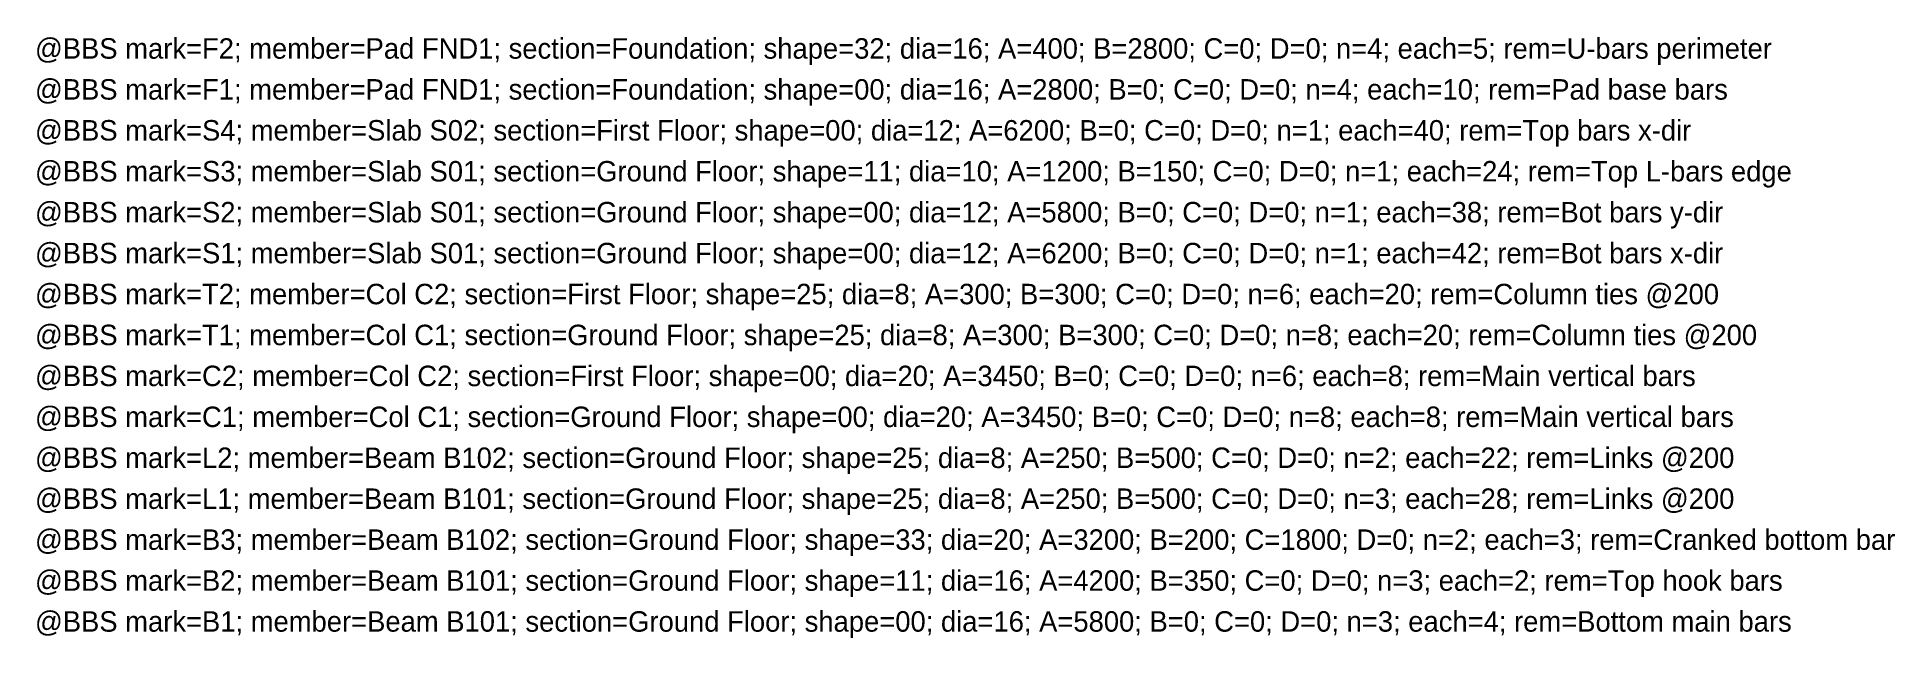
# Model space of a CAD drawing. Extents: x 0 to 227, y -1 to 73.
import ezdxf

# ---------------------------------------------------------------- set-up
doc = ezdxf.new("R2010")
doc.units = 0
for name, color, linetype in [('BEAMS-LINKS', 3, 'CONTINUOUS'), ('BEAMS-MAIN-BARS', 1, 'CONTINUOUS'), ('COLUMNS-MAIN-BARS', 2, 'CONTINUOUS'), ('COLUMNS-TIES', 5, 'CONTINUOUS'), ('FOUNDATIONS', 7, 'CONTINUOUS'), ('SLAB-BOT-BARS', 4, 'CONTINUOUS'), ('SLAB-TOP-BARS', 6, 'CONTINUOUS')]:
    doc.layers.add(name, color=color, linetype=linetype)

msp = doc.modelspace()

# ---------------------------------------------------------------- texts
at = {"layer": 'BEAMS-LINKS'}
for s, p in [('@BBS mark=L2; member=Beam B102; section=Ground Floor; shape=25; dia=8; A=250; B=500; C=0; D=0; n=2; each=22; rem=Links @200', (0, 20)), ('@BBS mark=L1; member=Beam B101; section=Ground Floor; shape=25; dia=8; A=250; B=500; C=0; D=0; n=3; each=28; rem=Links @200', (0, 15))]:
    msp.add_text(s, height=2.5, dxfattribs=at).set_placement(p)
at = {"layer": 'BEAMS-MAIN-BARS'}
for s, p in [('@BBS mark=B3; member=Beam B102; section=Ground Floor; shape=33; dia=20; A=3200; B=200; C=1800; D=0; n=2; each=3; rem=Cranked bottom bar', (0, 10)), ('@BBS mark=B2; member=Beam B101; section=Ground Floor; shape=11; dia=16; A=4200; B=350; C=0; D=0; n=3; each=2; rem=Top hook bars', (0, 5)), ('@BBS mark=B1; member=Beam B101; section=Ground Floor; shape=00; dia=16; A=5800; B=0; C=0; D=0; n=3; each=4; rem=Bottom main bars', (0, 0))]:
    msp.add_text(s, height=2.5, dxfattribs=at).set_placement(p)
at = {"layer": 'COLUMNS-MAIN-BARS'}
for s, p in [('@BBS mark=C2; member=Col C2; section=First Floor; shape=00; dia=20; A=3450; B=0; C=0; D=0; n=6; each=8; rem=Main vertical bars', (0, 30)), ('@BBS mark=C1; member=Col C1; section=Ground Floor; shape=00; dia=20; A=3450; B=0; C=0; D=0; n=8; each=8; rem=Main vertical bars', (0, 25))]:
    msp.add_text(s, height=2.5, dxfattribs=at).set_placement(p)
at = {"layer": 'COLUMNS-TIES'}
for s, p in [('@BBS mark=T2; member=Col C2; section=First Floor; shape=25; dia=8; A=300; B=300; C=0; D=0; n=6; each=20; rem=Column ties @200', (0, 40)), ('@BBS mark=T1; member=Col C1; section=Ground Floor; shape=25; dia=8; A=300; B=300; C=0; D=0; n=8; each=20; rem=Column ties @200', (0, 35))]:
    msp.add_text(s, height=2.5, dxfattribs=at).set_placement(p)
at = {"layer": 'FOUNDATIONS'}
for s, p in [('@BBS mark=F2; member=Pad FND1; section=Foundation; shape=32; dia=16; A=400; B=2800; C=0; D=0; n=4; each=5; rem=U-bars perimeter', (0, 70)), ('@BBS mark=F1; member=Pad FND1; section=Foundation; shape=00; dia=16; A=2800; B=0; C=0; D=0; n=4; each=10; rem=Pad base bars', (0, 65))]:
    msp.add_text(s, height=2.5, dxfattribs=at).set_placement(p)
at = {"layer": 'SLAB-BOT-BARS'}
for s, p in [('@BBS mark=S2; member=Slab S01; section=Ground Floor; shape=00; dia=12; A=5800; B=0; C=0; D=0; n=1; each=38; rem=Bot bars y-dir', (0, 50)), ('@BBS mark=S1; member=Slab S01; section=Ground Floor; shape=00; dia=12; A=6200; B=0; C=0; D=0; n=1; each=42; rem=Bot bars x-dir', (0, 45))]:
    msp.add_text(s, height=2.5, dxfattribs=at).set_placement(p)
at = {"layer": 'SLAB-TOP-BARS'}
for s, p in [('@BBS mark=S4; member=Slab S02; section=First Floor; shape=00; dia=12; A=6200; B=0; C=0; D=0; n=1; each=40; rem=Top bars x-dir', (0, 60)), ('@BBS mark=S3; member=Slab S01; section=Ground Floor; shape=11; dia=10; A=1200; B=150; C=0; D=0; n=1; each=24; rem=Top L-bars edge', (0, 55))]:
    msp.add_text(s, height=2.5, dxfattribs=at).set_placement(p)

doc.saveas('drawing.dxf')
